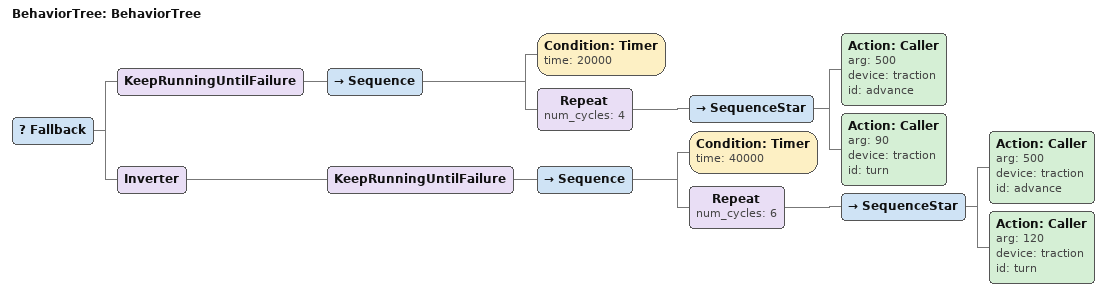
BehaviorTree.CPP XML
<?xml version="1.0"?>
<root main_tree_to_execute="BehaviorTree">
    <BehaviorTree ID="BehaviorTree">
        <Fallback>
            <KeepRunningUntilFailure>
                <Sequence>
                    <Condition ID="Timer" time="20000"/>
                    <Repeat num_cycles="4">
                        <SequenceStar>
                            <Action ID="Caller" arg="500" device="traction" id="advance"/>
                            <Action ID="Caller" arg="90" device="traction" id="turn"/>
                        </SequenceStar>
                    </Repeat>
                </Sequence>
            </KeepRunningUntilFailure>
            <Inverter>
                <KeepRunningUntilFailure>
                    <Sequence>
                        <Condition ID="Timer" time="40000"/>
                        <Repeat num_cycles="6">
                            <SequenceStar>
                                <Action ID="Caller" arg="500" device="traction" id="advance"/>
                                <Action ID="Caller" arg="120" device="traction" id="turn"/>
                            </SequenceStar>
                        </Repeat>
                    </Sequence>
                </KeepRunningUntilFailure>
            </Inverter>
        </Fallback>
    </BehaviorTree>
</root>
